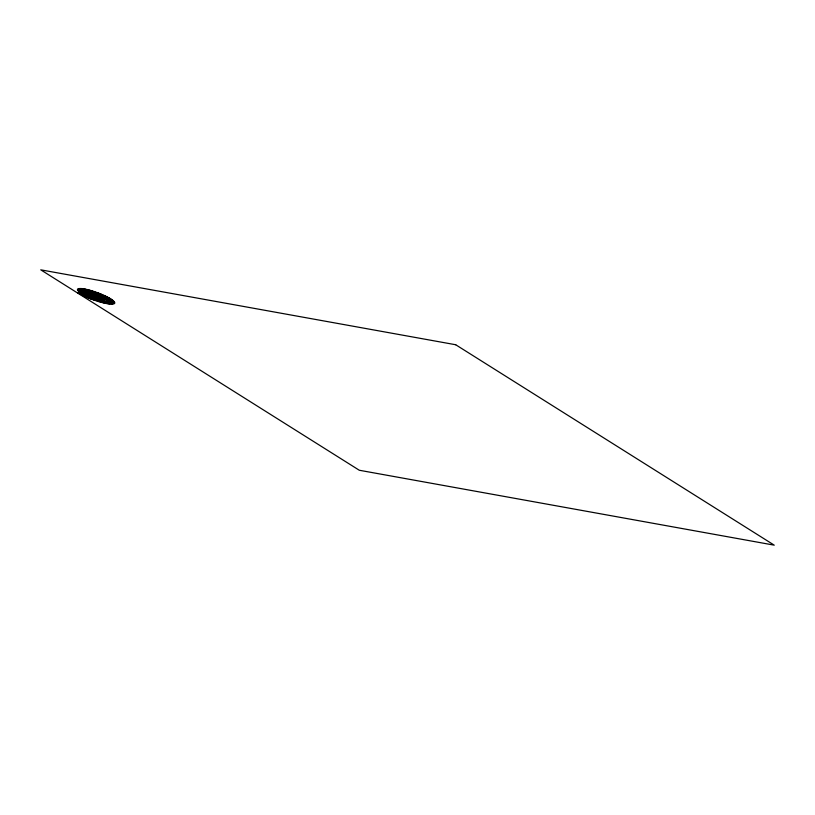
<?xml version="1.0" encoding="UTF-8"?>
<svg xmlns="http://www.w3.org/2000/svg" width="815" height="815" viewBox="0 0 815 815"><rect width="100%" height="100%" fill="white"/><g stroke="black" fill="none" stroke-linecap="round" stroke-linejoin="round"><path stroke-width="1.22" d="M91.586 298.677L92.003 299.258L91.525 298.769M95.763 298.188L96.364 298.372M78.617 289.406L78.036 289.447L80.502 290.13M86.828 295.886L87.582 295.794L85.178 295.244L87.083 295.692L86.38 295.58M83.67 291.189C80.96 291.617 88.56 293.257 83.008 291.261L85.544 291.923M101.763 298.687L104.055 299.584M89.64 297.923L90.536 298.626L88.723 297.995L90.852 298.402M90.557 298.494L89.426 298.035M107.285 300.898L106.582 300.633M111.441 302.569L110.565 302.854L113.591 303.537L112.674 303.149M111.787 302.732L112.368 302.966M97.606 293.033L99.063 293.492M98.982 293.716L97.566 293.268M78.535 292.809L80.176 293.41M80.155 293.461L78.535 292.901M105.838 296.497L104.911 296.507L107.437 297.169L105.441 296.64L106.205 296.792M94.346 298.81L94.948 299.013M84.016 295.55L82.244 295.081M88.03 297.577L88.703 297.709L87.439 297.373M82.223 294.948L84.077 295.407M86.023 291.801L85.249 291.566M89.589 295.814L90.017 296.008M90.842 296.375L91.311 296.558M106.561 299.288L108.151 299.686M108.833 300.266L107.081 299.472M83.792 290.823L86.084 291.678M111.838 301.397L113.214 301.733M114.08 302.385L112.47 301.947L113.611 302.192M104.279 301.611L102.13 300.837M108.701 301.632L108.151 301.428M79.931 288.744L81.806 289.712M84.037 295.845L84.22 296.039M107.723 301.204L106.724 300.949M86.736 296.833L88.784 297.546M87.195 297.027L88.142 297.302M78.108 289.936L78.464 289.997M110.891 299.4L110.443 299.207M98.208 299.737L99.562 300.226M80.288 290.924L79.738 290.7M83.344 288.938L84.566 289.325M107.468 303.557L106.857 303.353M83.395 295.356L83.425 295.356A3.362 0.652 19.9 0 1 83.13 295.346M82.916 295.122L82.947 295.122A3.199 0.611 19.9 0 1 83.191 295.132M88.051 295.244L89.13 295.285L87.439 295.05L88.804 295.723M86.787 290.181L84.994 289.356M88.489 290.537L86.787 289.722M85.28 289.916L84.23 289.6M99.338 294.836L98.758 294.602M105.349 302.548L106.245 302.742M85.035 289.223L86.889 290.089M99.827 293.808L101.152 294.286M86.848 289.61L88.601 290.446M90.383 291.006L89.141 290.598M108.945 303.771L108.324 303.557M107.957 303.323L106.979 302.997M108.354 300.073L107.926 300.083M112.287 301.57L112.867 301.713M79.238 290.313L80.104 290.578M81.378 294.164L82.549 294.612L80.695 294.296L81.52 294.225M100.306 300.766L99.45 300.49M102.201 300.613L103.872 301.326M106.979 302.772L107.865 303.119M102.578 300.786L103.739 301.234M100.775 298.901L102.527 299.839L100.469 299.136C103.637 300.949 96.679 297.332 101.62 299.482M104.493 300.908L106.256 301.856L104.188 301.153C107.346 302.956 100.408 299.339 105.349 301.499M103.821 296.843L104.188 297.18M98.666 299.92L99.583 300.114M95.08 292.412L94.459 291.75L94.927 292.412M83.986 292.493L83.313 292.249L83.904 292.33M97.25 300.796L97.861 301.244L97.311 300.908M112.867 301.244C108.853 300.572 116.993 302.701 112.388 301.316L113.662 301.499L111.37 300.796M96.18 293.471L97.78 293.634C101.08 294.419 119.021 303.058 105.879 302.365C96.404 301.662 84.342 294.184 77.904 292.911A22.963 4.421 19.9 0 0 86.747 297.302A22.902 4.411 19.9 0 0 92.9 299.706L97.566 301.265A22.413 4.309 19.9 0 0 104.748 303.19L106.042 303.455A21.404 4.126 19.9 0 0 109.526 304.005A21.903 4.218 19.9 0 0 112.806 304.077L114.283 303.679A21.404 4.126 19.9 0 0 114.579 302.192L113.479 300.898A20.895 4.024 19.9 0 0 109.75 298.29L108.752 297.72M103.138 298.351C99.104 297.648 107.264 299.808 102.649 298.412L103.943 298.596L101.651 297.893M93.154 291.658L92.268 291.047L93.012 291.801M82.458 293.665L83.996 294.235L83.609 293.838M84.444 294.327L81.846 293.431L83.028 294.123M96.893 293.298C69.835 284.17 84.475 296.67 98.483 299.563C117.38 302.599 93.46 291.76 88.254 292.127C81.826 293.135 98.595 299.635 100.897 298.3C99.787 294.48 84.342 292.391 95.65 296.456M101.488 302.263L99.766 301.438M93.419 293.003L93.063 292.738M99.939 301.316L100.928 301.733M109.658 298.667L111.023 299.288M101.957 301.183L99.817 300.124L102.17 300.867M102.191 298.677L102.67 298.81M94.448 297.944L94.143 297.862M81.164 292.85L82.743 293.166L80.563 292.605L81.5 293.227M93.277 297.068L94.652 297.618M85.269 292.921L84.353 292.565M107.488 303.099L107.784 303.16A2.771 0.53 19.9 0 1 108.252 303.272L108.965 303.567M101.518 300.99L100.428 300.358M105.95 302.752L106.806 302.976L106.205 302.823M111.818 302.548L112.664 302.874M102.772 297.607L103.566 298.229L100.703 297.118L103.006 297.974M113.091 303.088L113.978 303.333L113 303.18M79.055 290.578L78.25 290.272M92.309 292.249L93.073 292.565M100.367 301.784L100.52 301.56M107.896 301.061L108.65 301.346M109.77 299.166L108.741 298.677M95.549 296.436L92.808 295.346A2.903 0.56 19.9 0 1 92.329 295.02A2.822 0.54 19.9 0 1 92.136 294.755L92.156 294.643A3.321 0.642 19.9 0 1 92.879 294.551L93.307 294.612A3.79 0.734 19.9 0 1 94.958 295.02L95.284 295.122A4.269 0.825 19.9 0 1 97.505 295.998L97.8 296.14A4.798 0.927 19.9 0 1 99.562 297.231A5.277 1.019 19.9 0 1 99.797 297.882L99.705 297.944A5.787 1.11 19.9 0 1 98.228 297.964L97.902 297.913A6.306 1.212 19.9 0 1 94.591 297.057A6.795 1.304 19.9 0 1 91.311 295.784L90.852 295.58A7.294 1.406 19.9 0 1 88.336 294.154L88.091 293.96A7.814 1.508 19.9 0 1 87.48 292.819A8.303 1.599 19.9 0 1 89.13 292.595L89.528 292.626A8.802 1.691 19.9 0 1 93.175 293.41L93.796 293.594A9.301 1.793 19.9 0 1 98.299 295.193L98.941 295.468A9.8 1.885 19.9 0 1 102.731 297.404L103.159 297.669A10.3 1.987 19.9 0 1 104.789 299.258L104.819 299.431A10.799 2.078 19.9 0 1 103.474 300.052L103.057 300.052A11.298 2.18 19.9 0 1 98.941 299.4L98.197 299.217A11.797 2.272 19.9 0 1 92.553 297.404L91.718 297.088A12.296 2.364 19.9 0 1 86.431 294.673L85.799 294.317A12.796 2.465 19.9 0 1 82.804 292.106L82.61 291.852A13.295 2.557 19.9 0 1 83.15 290.649L83.507 290.588A13.794 2.659 19.9 0 1 87.663 290.904L88.478 291.067A14.293 2.751 19.9 0 1 95.039 292.901L96.068 293.257A14.792 2.842 19.9 0 1 102.884 296.059L103.76 296.497A15.291 2.944 19.9 0 1 108.446 299.349L108.864 299.706A15.791 3.036 19.9 0 1 109.607 301.601L109.383 301.764A16.371 3.148 19.9 0 1 107.712 302.09A16.106 3.097 19.9 0 1 105.685 301.978L104.86 301.866A16.881 3.25 19.9 0 1 99.98 300.847L96.567 299.859A17.38 3.352 19.9 0 1 91.8 298.219A17.084 3.291 19.9 0 1 88.305 296.813L87.174 296.314A17.879 3.443 19.9 0 1 83.089 294.307A17.573 3.382 19.9 0 1 80.604 292.85L79.921 292.381A18.388 3.545 19.9 0 1 77.7 290.344L77.456 289.417A18.898 3.637 19.9 0 1 78.923 288.571L80.909 288.52A19.387 3.729 19.9 0 1 84.658 288.999A19.04 3.668 19.9 0 1 88.132 289.763L89.395 290.099A19.896 3.83 19.9 0 1 94.744 291.719A19.54 3.759 19.9 0 1 98.86 293.206L100.225 293.746A20.395 3.922 19.9 0 1 105.39 295.998M89.905 290.364L88.58 290.109M84.118 289.427L83.548 289.213M91.005 293.563L91.973 293.838L91.015 293.431M103.495 301.469L102.537 300.918M92.401 292.565L92.126 292.402A2.771 0.53 19.9 0 0 92.665 292.595L93.022 292.728M90.699 296.517L89.66 296.1M97.199 296.436L96.201 296.14L97.148 296.548M97.403 295.305L98.401 295.601L97.474 295.193M100.347 294.429L99.583 294.093M107.611 299.604L108.426 299.94M99.063 300.012L99.379 300.47L98.136 299.951M106.042 298.626L108.1 299.36L106.602 299.095C111.686 300.429 103.505 298.524 107.336 299.115L105.41 298.361L107.549 298.901M107.702 299.91L106.897 299.686M96.628 300.429L95.498 299.981L97.209 300.562M100.408 301.621L100.693 301.723A2.771 0.53 19.9 0 1 101.223 301.896L101.549 302.039M93.837 292.931L95.538 293.695L93.817 293.125M92.869 297.251L93.705 297.485M92.696 292.809L92.003 292.483M112.959 301.744L113.682 302.059M84.638 291.077L85.636 291.526M99.236 300.073L100.469 300.766M92.757 292.524L93.582 292.891M94.153 300.032L93.623 299.828M93.603 297.587L93.104 297.2M96.873 293.757L97.892 294.052L96.16 293.889M91.779 299.176L90.883 298.84L92.095 298.779A3.087 0.591 19.9 0 1 92.472 298.932L92.513 298.942M113.193 301.825L114.151 302.233M103.199 299.003L102.639 298.901L103.943 299.36M100.306 294.225L100.856 294.521M99.155 300.389L98.605 300.083M108.069 299.757L108.904 300.144M93.582 297.434L93.929 297.475A2.771 0.53 19.9 0 1 94.438 297.689L94.469 297.709M104.829 302.823L104.106 302.457L106.052 303.323L103.576 302.202L104.402 302.834M84.302 291.159L83.792 291.006M87.123 297.22L86.655 297.068M107.692 303.506L106.317 303.017L107.162 303.353M86.156 289.743L86.186 289.763A3.199 0.611 19.9 0 1 86.4 289.906M105.685 302.854L106.266 303.17L105.247 302.732M99.084 299.034L98.513 299.013M111.767 299.798L112.908 300.715L109.944 299.502M103.016 302.09L101.539 301.825M102.578 302.08L103.444 302.752L102.15 301.978M90.913 292.025L90.475 291.668L91.901 292.575L89.202 291.352L90.231 291.953M91.148 290.711L90.832 290.731M99.338 301.153L97.637 300.735M98.758 301.071L99.216 301.642L98.299 300.939M85.514 292.809L83.12 291.964M85.85 289.549A3.046 0.591 19.9 0 1 86.146 289.743M85.453 289.498A3.362 0.652 19.9 0 0 85.687 289.651A2.863 0.55 19.9 0 0 86.003 289.855M87.704 289.967A3.046 0.591 19.9 0 1 87.928 290.13M87.287 289.906A3.362 0.652 19.9 0 0 87.429 290.018L87.45 290.028A2.863 0.55 19.9 0 0 87.653 290.181M105.308 295.957A19.896 3.83 19.9 0 1 108.65 297.669M101.916 298.382L104.249 299.299L101.916 298.382M91.035 293.217L90.985 293.777L89.456 292.768L91.035 293.217M83.914 291.76L84.78 292.127L83.914 291.76M111.838 302.131C119.275 304.861 107.071 299.676 113.591 302.63L111.838 302.131M78.026 289.559L80.339 290.486L78.026 289.559M97.28 296.242L97.056 296.741L98.666 297.22L97.28 296.242M106.877 300.307L109.302 301L106.877 300.307M108.293 300.816L107.386 300.552L108.293 300.816M97.576 295.01L95.793 294.816L97.576 295.01M92.299 298.066L93.776 298.321L91.616 297.516L92.299 298.066M85.208 294.612C88.142 296.263 80.705 293.471 85.208 294.612M95.691 298.249L95.111 298.198L97.382 298.891L95.691 298.249M92.054 296.579L91.555 296.894L92.054 296.579M103.984 295.662L105.349 296.11L102.211 295.234L103.984 295.662M93.98 295.356L95.783 295.825L93.114 294.938L93.98 295.356M94.204 298.84L93.521 298.728L95.834 299.512L94.204 298.84M88.988 296.721L89.844 297.078L88.988 296.721M79.126 288.856L81.561 289.743L79.126 288.856M90.17 294.745L92.044 295.285L89.385 294.337L90.17 294.745M89.589 293.869L87.949 293.278L90.608 294.235L89.589 293.869M93.847 294.164L92.207 293.563L94.866 294.531L93.847 294.164M97.392 297.434L95.752 296.843L98.411 297.811L97.392 297.434M99.369 296.263L101.264 296.823L98.605 295.855L99.369 296.263M110.259 302.895L109.078 302.946L112.358 303.842L110.259 302.895M93.195 296.13L95.1 296.731L92.462 295.723L93.195 296.13M101.335 298.84L103.831 299.767L101.335 298.84M102.609 299.411L101.692 299.074L102.609 299.411M108.517 297.74L107.366 297.821L110.045 298.647L108.517 297.74M100.846 295.254L99.766 295.336L102.496 296.018L100.846 295.254M106.785 301.397L106.785 301.397M108.385 297.974L108.385 297.974M80.532 288.714L82.621 289.682L81.541 289.03C86.421 291.108 78.678 287.328 82.845 289.498L80.532 288.714M99.929 294.867L98.208 294.164L100.418 295.071L99.929 294.867M108.904 302.956L107.937 302.895L110.086 303.863L108.904 302.956M86.39 291.067L85.83 291.026L86.39 291.067M86.196 293.492L83.497 292.473L86.196 293.492M85.606 293.278L84.679 292.972L85.606 293.278M86.146 293.981L86.706 294.327L86.146 293.981M455.697 344.745L40.75 269.836L359.303 470.255L774.25 545.164L455.697 344.745M87.368 291.006L89.507 292.035L87.368 291.006M88.692 291.505L88.692 291.505M104.524 297.628L107.101 298.596L104.524 297.628M80.726 291.464L78.148 290.374L80.726 291.464M80.145 291.23L79.228 290.884L80.145 291.23M80.176 291.79L80.176 291.79M96.16 299.095L97.963 300.164L96.16 299.095M109.149 300.521L106.908 300.032L109.149 300.521"/></g></svg>
